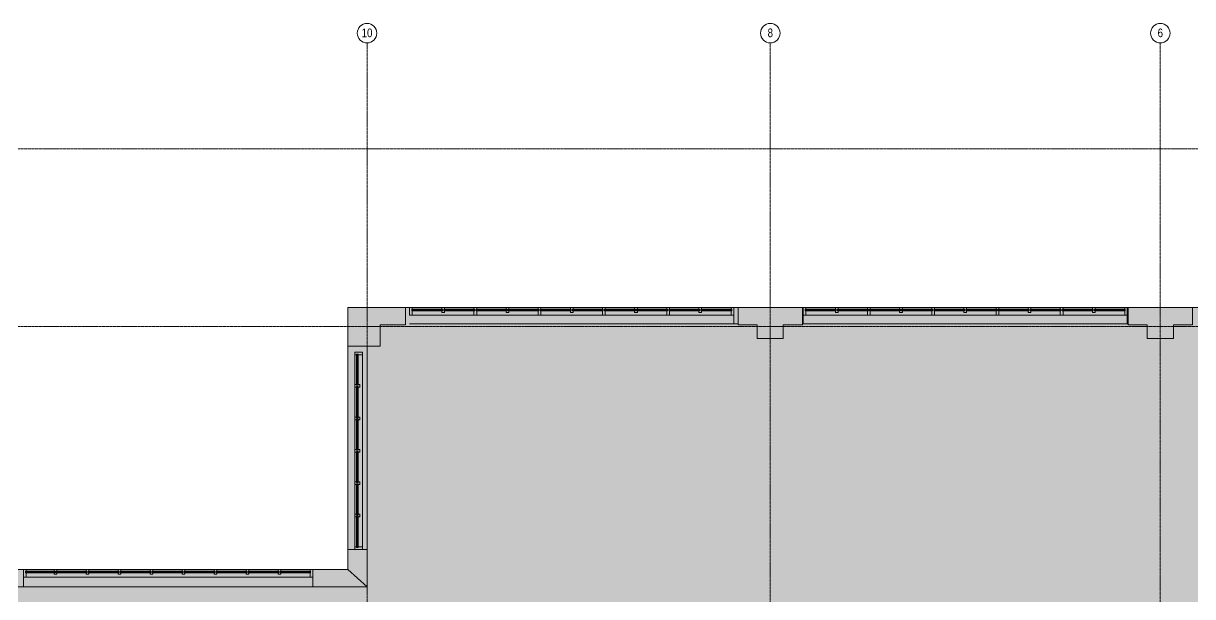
# Model space of a CAD drawing. Header units: inches. Extents: x -3744 to 107, y 238 to 2359.
# Drawn here: x -1767 to -688, y 1830 to 2359 of the extents above; entities that cross this region are included whole.
import ezdxf

# ---------------------------------------------------------------- set-up
doc = ezdxf.new("R2010")
doc.units = ezdxf.units.IN
doc.header["$MEASUREMENT"] = 0
doc.linetypes.add('IMPORT-CENTER2 _2_', pattern=[1.125, 0.75, -0.125, 0.125, -0.125])
for name, color, linetype, lineweight in [('A-Bldg-Patt', 7, 'Continuous', 9), ('A-DETL-GENF', 92, 'Continuous', 9), ('A-DETL-THIN', 151, 'Continuous', 9), ('A-Glaz-Bldg', 7, 'Continuous', 9), ('A-Grid', 7, 'IMPORT-CENTER2 _2_', 9), ('A-Grid-Iden', 7, 'Continuous', 9), ('A-Wall-Bldg', 7, 'Continuous', 9), ('A-WALL-PATT', 111, 'Continuous', 18), ('core model_dwg', 8, 'Continuous', 9)]:
    doc.layers.add(name, color=color, linetype=linetype, lineweight=lineweight)
doc.styles.add('Arial', font='arial.ttf', dxfattribs={"width": 0.8, "height": 8})

# ---------------------------------------------------------------- blocks, each defined once
blk = doc.blocks.new('core model_dwg_1300 Eye - 5th Floor-6996771-Level 07 CONSTRUCTION')
at = {"layer": 'A-Bldg-Patt'}
for points in [[(-1449.7, 2061.1), (-1437.9, 2061.1), (-1437.9, 2080.7), (-1414.5, 2080.7), (-1414.5, 2096.7), (-1467.5, 2096.7), (-1467.5, 2061.1)], [(-1065.7, 2068.1), (-1065.7, 2080.7), (-1047.9, 2080.7), (-1047.9, 2096.7), (-1107.5, 2096.7), (-1107.5, 2080.7), (-1089.7, 2080.7), (-1089.7, 2068.1), (-1078.1, 2068.1)], [(-705.7, 2068.1), (-705.7, 2080.7), (-687.9, 2080.7), (-687.9, 2096.7), (-747.5, 2096.7), (-747.5, 2080.7), (-729.7, 2080.7), (-729.7, 2068.1), (-717.7, 2068.1)]]:
    blk.add_hatch(color=256, dxfattribs=at).paths.add_polyline_path(points, flags=0)
at = {"layer": 'A-Glaz-Bldg'}
for p, q in [((-1410.6, 2096.7), (-1111.4, 2096.7)), ((-1408.6, 2094.8), (-1380.2, 2094.8)), ((-1408.6, 2094.1), (-1380.2, 2094.1)), ((-1379.1, 2094.8), (-1350.5, 2094.8)), ((-1379.1, 2094.1), (-1350.5, 2094.1)), ((-1349.2, 2094.8), (-1320.9, 2094.8)), ((-1349.2, 2094.1), (-1320.9, 2094.1)), ((-1319.8, 2094.8), (-1291.2, 2094.8)), ((-1319.8, 2094.1), (-1291.2, 2094.1)), ((-1290.2, 2094.8), (-1261.6, 2094.8)), ((-1290.2, 2094.1), (-1261.6, 2094.1)), ((-1260.4, 2094.8), (-1231.9, 2094.8)), ((-1260.4, 2094.1), (-1231.9, 2094.1)), ((-1230.8, 2094.8), (-1202.2, 2094.8)), ((-1230.8, 2094.1), (-1202.2, 2094.1)), ((-1172.5, 2094.8), (-1201.1, 2094.8)), ((-1172.5, 2094.1), (-1201.1, 2094.1)), ((-1171.5, 2094.8), (-1142.9, 2094.8)), ((-1171.5, 2094.1), (-1142.9, 2094.1)), ((-1113.2, 2094.8), (-1141.8, 2094.8)), ((-1113.2, 2094.1), (-1141.8, 2094.1)), ((-748.2, 2096.7), (-1047.3, 2096.7)), ((-1045.5, 2094.8), (-1016.9, 2094.8)), ((-1045.5, 2094.1), (-1016.9, 2094.1)), ((-987.2, 2094.8), (-1015.8, 2094.8)), ((-987.2, 2094.1), (-1015.8, 2094.1)), ((-986.2, 2094.8), (-957.6, 2094.8)), ((-986.2, 2094.1), (-957.6, 2094.1)), ((-927.9, 2094.8), (-956.5, 2094.8)), ((-927.9, 2094.1), (-956.5, 2094.1)), ((-898.3, 2094.8), (-926.8, 2094.8)), ((-898.3, 2094.1), (-926.8, 2094.1)), ((-868.6, 2094.8), (-897.2, 2094.8)), ((-868.6, 2094.1), (-897.2, 2094.1)), ((-839, 2094.8), (-867.6, 2094.8)), ((-839, 2094.1), (-867.6, 2094.1)), ((-809.5, 2094.8), (-837.8, 2094.8)), ((-809.5, 2094.1), (-837.8, 2094.1)), ((-779.6, 2094.8), (-808.2, 2094.8)), ((-779.6, 2094.1), (-808.2, 2094.1)), ((-750.1, 2094.8), (-778.5, 2094.8)), ((-750.1, 2094.1), (-778.5, 2094.1)), ((-1408.1, 2089.7), (-1113.9, 2089.7)), ((-750.6, 2089.7), (-1044.8, 2089.7)), ((-1410.6, 2081.7), (-1111.4, 2081.7)), ((-748.2, 2081.7), (-1047.3, 2081.7)), ((-1467.5, 2055.6), (-1467.5, 1873.4)), ((-1459.2, 2053.6), (-1459.2, 2025)), ((-1458.5, 2053.6), (-1458.5, 2025)), ((-1454.1, 2053.1), (-1454.1, 1875.9)), ((-1449.7, 2055.6), (-1449.7, 1873.4)), ((-1459.2, 2023.9), (-1459.2, 1995)), ((-1458.5, 2023.9), (-1458.5, 1995)), ((-1459.2, 1993.9), (-1459.2, 1965.1)), ((-1458.5, 1993.9), (-1458.5, 1965.1)), ((-1459.2, 1964), (-1459.2, 1935.2)), ((-1458.5, 1964), (-1458.5, 1935.2)), ((-1459.2, 1934), (-1459.2, 1905.2)), ((-1458.5, 1934), (-1458.5, 1905.2)), ((-1459.2, 1904.1), (-1459.2, 1875.3)), ((-1458.5, 1904.1), (-1458.5, 1875.3)), ((-1500, 1854.9), (-1766.9, 1854.9)), ((-1765.1, 1853), (-1737.9, 1853)), ((-1765.1, 1852.3), (-1737.9, 1852.3)), ((-1502.5, 1847.9), (-1764.4, 1847.9)), ((-1708.4, 1853), (-1736.8, 1853)), ((-1708.4, 1852.3), (-1736.8, 1852.3)), ((-1678.9, 1853), (-1707.3, 1853)), ((-1678.9, 1852.3), (-1707.3, 1852.3)), ((-1649.4, 1853), (-1677.8, 1853)), ((-1649.4, 1852.3), (-1677.8, 1852.3)), ((-1619.9, 1853), (-1648.2, 1853)), ((-1619.9, 1852.3), (-1648.2, 1852.3)), ((-1590.3, 1853), (-1618.7, 1853)), ((-1590.3, 1852.3), (-1618.7, 1852.3)), ((-1560.8, 1853), (-1589.2, 1853)), ((-1560.8, 1852.3), (-1589.2, 1852.3)), ((-1531.3, 1853), (-1559.7, 1853)), ((-1531.3, 1852.3), (-1559.7, 1852.3)), ((-1502, 1853), (-1530.2, 1853)), ((-1502, 1852.3), (-1530.2, 1852.3)), ((-1500, 1838.9), (-1766.9, 1838.9))]:
    blk.add_line(p, q, dxfattribs=at)
at = {"layer": 'A-Glaz-Bldg', "flags": 128}
for points in [[(-1408.1, 2095.2), (-1408.1, 2096.7), (-1410.6, 2096.7), (-1410.6, 2089.7), (-1408.1, 2089.7), (-1408.1, 2093.7)], [(-1380.2, 2095.2), (-1408.6, 2095.2), (-1408.6, 2093.7), (-1380.2, 2093.7)], [(-1408.1, 2096.7), (-1113.9, 2096.7), (-1113.9, 2095.2)], [(-1380.9, 2093.7), (-1380.2, 2093.7), (-1380.2, 2095.2), (-1380.9, 2095.2), (-1380.9, 2096.7), (-1378.4, 2096.7), (-1378.4, 2095.2), (-1379.1, 2095.2)], [(-1380.9, 2093.7), (-1380.9, 2092.3), (-1378.4, 2092.3), (-1378.4, 2093.7)], [(-1378.4, 2093.7), (-1379.1, 2093.7), (-1350.5, 2093.7), (-1350.5, 2095.2), (-1379.1, 2095.2), (-1379.1, 2093.7)], [(-1351.2, 2095.2), (-1351.2, 2096.7), (-1348.7, 2096.7), (-1348.7, 2095.2)], [(-1348.7, 2093.7), (-1348.7, 2089.7), (-1351.2, 2089.7), (-1351.2, 2093.7)], [(-1320.9, 2095.2), (-1349.2, 2095.2), (-1349.2, 2093.7), (-1320.9, 2093.7)], [(-1321.6, 2093.7), (-1320.9, 2093.7), (-1320.9, 2095.2), (-1321.6, 2095.2), (-1321.6, 2096.7), (-1319.1, 2096.7), (-1319.1, 2095.2), (-1319.8, 2095.2)], [(-1321.6, 2093.7), (-1321.6, 2092.3), (-1319.1, 2092.3), (-1319.1, 2093.7)], [(-1319, 2093.7), (-1319.8, 2093.7), (-1291.2, 2093.7), (-1291.2, 2095.2), (-1319.8, 2095.2), (-1319.8, 2093.7)], [(-1291.9, 2095.2), (-1291.9, 2096.7), (-1289.4, 2096.7), (-1289.4, 2095.2)], [(-1289.4, 2093.7), (-1289.4, 2089.7), (-1291.9, 2089.7), (-1291.9, 2093.7)], [(-1261.6, 2095.2), (-1290.2, 2095.2), (-1290.2, 2093.7), (-1261.6, 2093.7)], [(-1259.7, 2093.7), (-1260.4, 2093.7), (-1260.4, 2095.2), (-1259.7, 2095.2), (-1259.7, 2096.7), (-1262.2, 2096.7), (-1262.2, 2095.2), (-1261.6, 2095.2), (-1261.6, 2093.7), (-1262.3, 2093.7)], [(-1262.2, 2093.7), (-1262.2, 2092.3), (-1259.7, 2092.3), (-1259.7, 2093.7)], [(-1231.9, 2095.2), (-1260.4, 2095.2), (-1260.4, 2093.7), (-1231.9, 2093.7)], [(-1230.1, 2093.7), (-1230.1, 2089.7), (-1232.6, 2089.7), (-1232.6, 2093.7), (-1231.9, 2093.7), (-1231.9, 2095.2), (-1232.6, 2095.2), (-1232.6, 2096.7), (-1230.1, 2096.7), (-1230.1, 2095.2)], [(-1202.2, 2095.2), (-1230.8, 2095.2), (-1230.8, 2093.7), (-1202.2, 2093.7)], [(-1202.9, 2093.7), (-1202.9, 2092.3), (-1200.4, 2092.3), (-1200.4, 2093.7), (-1201.1, 2093.7), (-1201.1, 2095.2), (-1200.4, 2095.2), (-1200.4, 2096.7), (-1202.9, 2096.7), (-1202.9, 2095.2), (-1202.2, 2095.2), (-1202.2, 2093.7), (-1203, 2093.7)], [(-1201.1, 2095.2), (-1172.5, 2095.2), (-1172.5, 2093.7), (-1201.1, 2093.7)], [(-1170.8, 2093.7), (-1170.8, 2089.7), (-1173.3, 2089.7), (-1173.3, 2093.7), (-1172.6, 2093.7), (-1172.6, 2095.2), (-1173.3, 2095.2), (-1173.3, 2096.7), (-1170.8, 2096.7), (-1170.8, 2095.2)], [(-1142.9, 2095.2), (-1171.5, 2095.2), (-1171.5, 2093.7), (-1142.9, 2093.7)], [(-1143.6, 2093.7), (-1142.9, 2093.7), (-1142.9, 2095.2), (-1143.6, 2095.2), (-1143.6, 2096.7), (-1141.1, 2096.7), (-1141.1, 2095.2), (-1141.8, 2095.2), (-1141.8, 2093.7), (-1141.1, 2093.7), (-1141.1, 2092.3), (-1143.6, 2092.3), (-1143.6, 2093.7)], [(-1141.8, 2095.2), (-1113.2, 2095.2), (-1113.2, 2093.7), (-1141.8, 2093.7)], [(-1113.9, 2096.7), (-1111.4, 2096.7), (-1111.4, 2089.7), (-1113.9, 2089.7), (-1113.9, 2093.7)], [(-1044.8, 2096.7), (-1047.3, 2096.7), (-1047.3, 2089.7), (-1044.8, 2089.7), (-1044.8, 2093.7)], [(-1016.9, 2095.2), (-1045.5, 2095.2), (-1045.5, 2093.7), (-1016.9, 2093.7)], [(-750.6, 2096.7), (-1044.8, 2096.7), (-1044.8, 2095.2)], [(-1015.1, 2093.7), (-1015.1, 2092.3), (-1017.6, 2092.3), (-1017.6, 2093.7), (-1016.9, 2093.7), (-1016.9, 2095.2), (-1017.6, 2095.2), (-1017.6, 2096.7), (-1015.1, 2096.7), (-1015.1, 2095.2), (-1015.8, 2095.2), (-1015.8, 2093.7), (-1015.1, 2093.7)], [(-1015.8, 2095.2), (-987.2, 2095.2), (-987.2, 2093.7), (-1015.8, 2093.7)], [(-988, 2093.7), (-988, 2089.7), (-985.5, 2089.7), (-985.5, 2093.7), (-986.1, 2093.7), (-986.1, 2095.2), (-985.5, 2095.2), (-985.5, 2096.7), (-988, 2096.7), (-988, 2095.2)], [(-957.6, 2095.2), (-986.2, 2095.2), (-986.2, 2093.7), (-957.6, 2093.7)], [(-955.8, 2093.7), (-955.8, 2092.3), (-958.3, 2092.3), (-958.3, 2093.7), (-957.6, 2093.7), (-957.6, 2095.2), (-958.3, 2095.2), (-958.3, 2096.7), (-955.8, 2096.7), (-955.8, 2095.2), (-956.5, 2095.2), (-956.5, 2093.7), (-955.7, 2093.7)], [(-956.5, 2095.2), (-927.9, 2095.2), (-927.9, 2093.7), (-956.5, 2093.7)], [(-928.6, 2093.7), (-928.6, 2089.7), (-926.1, 2089.7), (-926.1, 2093.7), (-926.8, 2093.7), (-926.8, 2095.2), (-926.1, 2095.2), (-926.1, 2096.7), (-928.6, 2096.7), (-928.6, 2095.2)], [(-926.8, 2095.2), (-898.3, 2095.2), (-898.3, 2093.7), (-926.8, 2093.7)], [(-899, 2093.7), (-898.3, 2093.7), (-898.3, 2095.2), (-899, 2095.2), (-899, 2096.7), (-896.5, 2096.7), (-896.5, 2095.2), (-897.2, 2095.2), (-897.2, 2093.7), (-896.4, 2093.7)], [(-896.5, 2093.7), (-896.5, 2092.3), (-899, 2092.3), (-899, 2093.7)], [(-897.2, 2095.2), (-868.6, 2095.2), (-868.6, 2093.7), (-897.2, 2093.7)], [(-866.8, 2095.2), (-866.8, 2096.7), (-869.3, 2096.7), (-869.3, 2095.2)], [(-869.3, 2093.7), (-869.3, 2089.7), (-866.8, 2089.7), (-866.8, 2093.7)], [(-839.7, 2093.7), (-839, 2093.7), (-867.6, 2093.7), (-867.6, 2095.2), (-839, 2095.2), (-839, 2093.7)], [(-837.1, 2093.7), (-837.8, 2093.7), (-837.8, 2095.2), (-837.1, 2095.2), (-837.1, 2096.7), (-839.6, 2096.7), (-839.6, 2095.2), (-839, 2095.2)], [(-837.1, 2093.7), (-837.1, 2092.3), (-839.6, 2092.3), (-839.6, 2093.7)], [(-837.8, 2095.2), (-809.5, 2095.2), (-809.5, 2093.7), (-837.8, 2093.7)], [(-807.5, 2095.2), (-807.5, 2096.7), (-810, 2096.7), (-810, 2095.2)], [(-810, 2093.7), (-810, 2089.7), (-807.5, 2089.7), (-807.5, 2093.7)], [(-780.4, 2093.7), (-779.6, 2093.7), (-808.2, 2093.7), (-808.2, 2095.2), (-779.6, 2095.2), (-779.6, 2093.7)], [(-777.8, 2093.7), (-778.5, 2093.7), (-778.5, 2095.2), (-777.8, 2095.2), (-777.8, 2096.7), (-780.3, 2096.7), (-780.3, 2095.2), (-779.6, 2095.2)], [(-777.8, 2093.7), (-777.8, 2092.3), (-780.3, 2092.3), (-780.3, 2093.7)], [(-778.5, 2095.2), (-750.1, 2095.2), (-750.1, 2093.7), (-778.5, 2093.7)], [(-750.6, 2095.2), (-750.6, 2096.7), (-748.1, 2096.7), (-748.1, 2089.7), (-750.6, 2089.7), (-750.6, 2093.7)], [(-1459.6, 2053.1), (-1461.1, 2053.1), (-1461.1, 2055.6), (-1454.1, 2055.6), (-1454.1, 2053.1), (-1458.1, 2053.1)], [(-1461.1, 1875.9), (-1461.1, 1873.4), (-1454.1, 1873.4), (-1454.1, 1875.9), (-1458.1, 1875.9), (-1458.1, 1875.2), (-1459.6, 1875.2), (-1459.6, 1875.9), (-1461.1, 1875.9), (-1461.1, 2053.1)], [(-1459.6, 2025), (-1459.6, 2053.6), (-1458.1, 2053.6), (-1458.1, 2025)], [(-1458.1, 2023.1), (-1458.1, 2023.9), (-1459.6, 2023.9), (-1459.6, 2023.2), (-1461.1, 2023.2), (-1461.1, 2025.7), (-1459.6, 2025.7), (-1459.6, 2025), (-1458.1, 2025), (-1458.1, 2025.7)], [(-1459.6, 1995.2), (-1459.6, 2023.9), (-1458.1, 2023.9), (-1458.1, 1995.2)], [(-1458.1, 2025.7), (-1456.7, 2025.7), (-1456.7, 2023.2), (-1458.1, 2023.2)], [(-1458.1, 1993.2), (-1458.1, 1993.9), (-1459.6, 1993.9), (-1459.6, 1993.2), (-1461.1, 1993.2), (-1461.1, 1995.7), (-1459.6, 1995.7), (-1459.6, 1995), (-1458.1, 1995), (-1458.1, 1995.8)], [(-1459.6, 1965.3), (-1459.6, 1993.9), (-1458.1, 1993.9), (-1458.1, 1965.3)], [(-1458.1, 1995.7), (-1456.7, 1995.7), (-1456.7, 1993.2), (-1458.1, 1993.2)], [(-1458.1, 1963.2), (-1458.1, 1964), (-1459.6, 1964), (-1459.6, 1963.3), (-1461.1, 1963.3), (-1461.1, 1965.8), (-1459.6, 1965.8), (-1459.6, 1965.1), (-1458.1, 1965.1), (-1458.1, 1965.8)], [(-1458.1, 1965.8), (-1456.7, 1965.8), (-1456.7, 1963.3), (-1458.1, 1963.3)], [(-1459.6, 1935.3), (-1459.6, 1964), (-1458.1, 1964), (-1458.1, 1935.3)], [(-1458.1, 1935.9), (-1458.1, 1935.2), (-1459.6, 1935.2), (-1459.6, 1935.8), (-1461.1, 1935.8), (-1461.1, 1933.3), (-1459.6, 1933.3), (-1459.6, 1934), (-1458.1, 1934), (-1458.1, 1933.3), (-1458.1, 1934), (-1459.6, 1934), (-1459.6, 1933.3)], [(-1459.6, 1905.4), (-1459.6, 1934), (-1458.1, 1934), (-1458.1, 1905.4)], [(-1458.1, 1935.8), (-1456.7, 1935.8), (-1456.7, 1933.3), (-1458.1, 1933.3)], [(-1458.1, 1903.3), (-1458.1, 1904.1), (-1459.6, 1904.1), (-1459.6, 1903.4), (-1461.1, 1903.4), (-1461.1, 1905.9), (-1459.6, 1905.9), (-1459.6, 1905.2), (-1458.1, 1905.2), (-1458.1, 1905.9)], [(-1459.6, 1875.4), (-1459.6, 1904.1), (-1458.1, 1904.1), (-1458.1, 1875.4)], [(-1458.1, 1905.9), (-1456.7, 1905.9), (-1456.7, 1903.4), (-1458.1, 1903.4)], [(-1764.4, 1854.9), (-1766.9, 1854.9), (-1766.9, 1847.9), (-1764.4, 1847.9), (-1764.4, 1851.9)], [(-1737.9, 1851.9), (-1737.9, 1853.4), (-1765.1, 1853.4), (-1765.1, 1851.9), (-1737.9, 1851.9), (-1738.7, 1851.9)], [(-1502.5, 1854.9), (-1764.4, 1854.9), (-1764.4, 1853.4)], [(-1737.9, 1853.4), (-1738.6, 1853.4), (-1738.6, 1854.9), (-1736.1, 1854.9), (-1736.1, 1853.4), (-1736.8, 1853.4)], [(-1736.1, 1851.9), (-1736.1, 1850.5), (-1738.6, 1850.5), (-1738.6, 1851.9)], [(-1736.8, 1851.9), (-1736.8, 1853.4), (-1708.4, 1853.4), (-1708.4, 1851.9), (-1736.8, 1851.9), (-1736.1, 1851.9)], [(-1709.1, 1851.9), (-1708.4, 1851.9), (-1708.4, 1853.4), (-1709.1, 1853.4), (-1709.1, 1854.9), (-1706.6, 1854.9), (-1706.6, 1853.4), (-1707.3, 1853.4), (-1707.3, 1851.9), (-1706.6, 1851.9)], [(-1706.6, 1851.9), (-1706.6, 1850.5), (-1709.1, 1850.5), (-1709.1, 1851.9)], [(-1707.1, 1853.4), (-1678.9, 1853.4), (-1678.9, 1851.9), (-1707.1, 1851.9)], [(-1679.6, 1851.9), (-1678.9, 1851.9), (-1678.9, 1853.4), (-1679.6, 1853.4), (-1679.6, 1854.9), (-1677.1, 1854.9), (-1677.1, 1853.4), (-1677.8, 1853.4), (-1677.8, 1851.9), (-1677, 1851.9)], [(-1677.1, 1851.9), (-1677.1, 1850.5), (-1679.6, 1850.5), (-1679.6, 1851.9)], [(-1677.6, 1853.4), (-1649.4, 1853.4), (-1649.4, 1851.9), (-1677.6, 1851.9)], [(-1650.1, 1851.9), (-1649.4, 1851.9), (-1649.4, 1853.4), (-1650.1, 1853.4), (-1650.1, 1854.9), (-1647.6, 1854.9), (-1647.6, 1853.4), (-1648.2, 1853.4), (-1648.2, 1851.9), (-1647.5, 1851.9)], [(-1647.6, 1851.9), (-1647.6, 1850.5), (-1650.1, 1850.5), (-1650.1, 1851.9)], [(-1648.1, 1853.4), (-1619.9, 1853.4), (-1619.9, 1851.9), (-1648.1, 1851.9)], [(-1620.6, 1851.9), (-1619.9, 1851.9), (-1619.9, 1853.4), (-1620.5, 1853.4), (-1620.5, 1854.9), (-1618, 1854.9), (-1618, 1853.4), (-1618.7, 1853.4), (-1618.7, 1851.9), (-1618, 1851.9)], [(-1618, 1851.9), (-1618, 1850.5), (-1620.5, 1850.5), (-1620.5, 1851.9)], [(-1618.5, 1853.4), (-1590.3, 1853.4), (-1590.3, 1851.9), (-1618.5, 1851.9)], [(-1591.1, 1851.9), (-1590.3, 1851.9), (-1590.3, 1853.4), (-1591, 1853.4), (-1591, 1854.9), (-1588.5, 1854.9), (-1588.5, 1853.4), (-1589.2, 1853.4), (-1589.2, 1851.9), (-1588.5, 1851.9)], [(-1588.5, 1851.9), (-1588.5, 1850.5), (-1591, 1850.5), (-1591, 1851.9)], [(-1589, 1853.4), (-1560.8, 1853.4), (-1560.8, 1851.9), (-1589, 1851.9)], [(-1561.5, 1851.9), (-1560.8, 1851.9), (-1560.8, 1853.4), (-1561.5, 1853.4), (-1561.5, 1854.9), (-1559, 1854.9), (-1559, 1853.4), (-1559.7, 1853.4), (-1559.7, 1851.9), (-1559, 1851.9)], [(-1559, 1851.9), (-1559, 1850.5), (-1561.5, 1850.5), (-1561.5, 1851.9)], [(-1559.5, 1853.4), (-1531.3, 1853.4), (-1531.3, 1851.9), (-1559.5, 1851.9)], [(-1532, 1851.9), (-1531.3, 1851.9), (-1531.3, 1853.4), (-1532, 1853.4), (-1532, 1854.9), (-1529.5, 1854.9), (-1529.5, 1853.4), (-1530.2, 1853.4), (-1530.2, 1851.9), (-1529.4, 1851.9)], [(-1529.5, 1851.9), (-1529.5, 1850.5), (-1532, 1850.5), (-1532, 1851.9)], [(-1530.2, 1853.4), (-1502, 1853.4), (-1502, 1851.9), (-1530.2, 1851.9)], [(-1502.5, 1853.4), (-1502.5, 1854.9), (-1500, 1854.9), (-1500, 1847.9), (-1502.5, 1847.9), (-1502.5, 1851.9)]]:
    blk.add_lwpolyline(points, dxfattribs=at)
at = {"layer": 'A-Grid'}
for p, q in [((-1449.7, 1817.9), (-1449.7, 2341)), ((-1077.7, 1762.1), (-1077.7, 2341)), ((-717.7, 1696.1), (-717.7, 2341)), ((89.4, 2243.1), (-3725.6, 2243.1)), ((89.4, 2079.1), (-2865.7, 2079.1))]:
    blk.add_line(p, q, dxfattribs=at)
at = {"layer": 'A-Grid-Iden'}
for centre in [(-1449.9, 2350), (-1077.7, 2350), (-717.7, 2350)]:
    blk.add_circle(centre, 9, dxfattribs=at)
at = {"layer": 'A-Wall-Bldg'}
for p, q in [((-1047.9, 2096.7), (-1107.5, 2096.7)), ((-687.9, 2096.7), (-747.5, 2096.7)), ((-747.5, 2080.7), (-747.5, 2096.7)), ((-1089.7, 2080.7), (-1089.7, 2068.1)), ((-1065.7, 2068.1), (-1065.7, 2080.7)), ((-747.5, 2080.7), (-729.7, 2080.7)), ((-705.7, 2080.7), (-687.9, 2080.7)), ((-729.7, 2068.1), (-705.7, 2068.1))]:
    blk.add_line(p, q, dxfattribs=at)
at = {"layer": 'A-Wall-Bldg', "flags": 128}
for points in [[(-1467.5, 2061.1), (-1467.5, 2096.7), (-1414.5, 2096.7)], [(-1414.5, 2096.7), (-1414.5, 2080.7), (-1437.9, 2080.7)], [(-1107.5, 2096.7), (-1047.9, 2096.7), (-1047.9, 2080.7), (-1065.7, 2080.7)], [(-1107.5, 2096.7), (-1107.5, 2080.7), (-1089.7, 2080.7)], [(-1107.5, 2096.7), (-1107.5, 2080.7), (-1089.7, 2080.7)], [(-1065.7, 2080.7), (-1047.9, 2080.7), (-1047.9, 2096.7)], [(-729.7, 2068.1), (-729.7, 2080.7), (-747.5, 2080.7), (-747.5, 2096.7)], [(-747.5, 2096.7), (-687.9, 2096.7), (-687.9, 2080.7), (-705.7, 2080.7), (-705.7, 2068.1)], [(-1437.9, 2080.7), (-1437.9, 2061.1), (-1467.5, 2061.1)], [(-1065.7, 2080.7), (-1065.7, 2068.1), (-1089.7, 2068.1)], [(-1089.7, 2080.7), (-1089.7, 2068.1), (-1065.7, 2068.1)], [(-729.7, 2080.7), (-729.7, 2068.1), (-705.7, 2068.1), (-705.7, 2080.7)], [(-1809.7, 1793.9), (-1824.9, 1793.9), (-1824.9, 1838.9), (-1785.7, 1838.9), (-1766.9, 1838.9), (-1766.9, 1854.9), (-1785.7, 1854.9), (-1824.9, 1854.9), (-1828.5, 1854.9), (-1828.5, 1838.9), (-1827.9, 1838.9), (-1827.9, 1790.9), (-1782.7, 1790.9), (-1782.7, 1838.9)]]:
    blk.add_lwpolyline(points, dxfattribs=at)
for points in [[(-1414.5, 2080.7), (-1414.5, 2096.7), (-1467.5, 2096.7), (-1467.5, 2061.1), (-1437.9, 2061.1), (-1437.9, 2080.7)], [(-1111.4, 2096.7), (-1111.4, 2081.7), (-1107.5, 2081.7), (-1107.5, 2096.7)], [(-1047.3, 2081.7), (-1047.3, 2096.7), (-1047.9, 2096.7), (-1047.9, 2081.7)], [(-748.2, 2096.7), (-748.2, 2081.7), (-747.5, 2081.7), (-747.5, 2096.7)], [(-1449.7, 1838.9), (-1449.7, 1873.4), (-1467.5, 1873.4), (-1467.5, 1854.9), (-1500, 1854.9), (-1500, 1838.9)]]:
    blk.add_lwpolyline(points, close=True, dxfattribs=at)
at = {"layer": 'A-WALL-PATT', "color": 7, "lineweight": 9}
for p, q in [((-1111.4, 2081.7), (-1111.4, 2096.7)), ((-1107.5, 2096.7), (-1107.5, 2081.7)), ((-1047.9, 2081.7), (-1047.9, 2096.7)), ((-1047.3, 2096.7), (-1047.3, 2081.7)), ((-748.2, 2081.7), (-748.2, 2096.7)), ((-747.5, 2096.7), (-747.5, 2081.7)), ((-1467.5, 1873.4), (-1449.7, 1873.4)), ((-1766.9, 1854.9), (-1766.9, 1838.9)), ((-1500, 1838.9), (-1500, 1854.9))]:
    blk.add_line(p, q, dxfattribs=at)
at = {"layer": 'A-WALL-PATT', "color": 7, "lineweight": 9, "flags": 128}
blk.add_lwpolyline([(-1449.7, 1838.9), (-1467.5, 1854.9)], close=True, dxfattribs=at)
at = {"layer": 'A-Grid-Iden', "char_height": 8, "attachment_point": 2, "line_spacing_factor": 0.941778, "style": 'Arial'}
for s, insert, width in [('10', (-1449.9, 2354.3), 11.753), ('8', (-1077.7, 2354.3), 5.876), ('6', (-717.7, 2354.3), 5.876)]:
    blk.add_mtext(s, dxfattribs=dict(at, insert=insert, width=width))
blk = doc.blocks.new('core model_dwg-6996768-Level 07 CONSTRUCTION')
blk.add_blockref('core model_dwg_1300 Eye - 5th Floor-6996771-Level 07 CONSTRUCTION', (0, 0))

msp = doc.modelspace()

# ---------------------------------------------------------------- hatches: boundary and pattern name
at = {"layer": 'A-DETL-GENF'}
h = msp.add_hatch(color=9, dxfattribs=at)
h.paths.add_polyline_path([(17.53, 364.9), (17.53, 682.08), (1.53, 682.08), (1.53, 699.9), (-11.09, 699.9), (-11.09, 723.9), (1.53, 723.9), (1.53, 741.71), (17.53, 741.71), (17.53, 1043.71), (-295.09, 1043.71), (-295.09, 1026.58), (-295.24, 1026.23), (-295.59, 1026.08), (-336.59, 1026.08), (-336.59, 1010.58), (-367.41, 1010.58), (-367.41, 1041.58), (-352.09, 1041.58), (-352.09, 1083.08), (-334.47, 1083.08), (-334.47, 1325.08), (-350.47, 1325.08), (-350.47, 1342.9), (-363.09, 1342.9), (-363.09, 1366.9), (-350.47, 1366.9), (-350.47, 1384.71), (-334.47, 1384.71), (-334.47, 1685.08), (-350.47, 1685.08), (-350.47, 1702.9), (-363.09, 1702.9), (-363.09, 1726.9), (-350.47, 1726.9), (-350.47, 1744.71), (-334.47, 1744.71), (-334.47, 2045.08), (-350.47, 2045.08), (-350.47, 2067.08), (-364.09, 2067.08), (-364.09, 2080.71), (-387.53, 2080.71), (-387.53, 2096.71), (-687.9, 2096.71), (-687.9, 2080.71), (-705.72, 2080.71), (-705.72, 2068.08), (-729.72, 2068.08), (-729.72, 2080.71), (-747.53, 2080.71), (-747.53, 2096.71), (-1047.9, 2096.71), (-1047.9, 2080.71), (-1065.72, 2080.71), (-1065.72, 2068.08), (-1089.72, 2068.08), (-1089.72, 2080.71), (-1107.53, 2080.71), (-1107.53, 2096.71), (-1414.47, 2096.71), (-1414.47, 2080.71), (-1437.9, 2080.71), (-1437.9, 2061.08), (-1467.53, 2061.08), (-1467.53, 1854.9), (-2127.9, 1854.9), (-2127.9, 2061.08), (-2157.53, 2061.08), (-2157.53, 2080.71), (-2180.97, 2080.71), (-2180.97, 2096.71), (-2487.9, 2096.71), (-2487.9, 2080.71), (-2505.72, 2080.71), (-2505.72, 2068.08), (-2529.72, 2068.08), (-2529.72, 2080.71), (-2547.53, 2080.71), (-2547.53, 2096.71), (-2860.09, 2096.71), (-2860.09, 2260.21), (-3613.29, 2260.21), (-3613.29, 1886.27), (-3565.29, 1886.27), (-3565.29, 1702.15), (-3538.29, 1702.15), (-3538.29, 1641.65), (-3565.29, 1641.65), (-3565.29, 1462.15), (-3538.29, 1462.15), (-3538.29, 1401.65), (-3565.29, 1401.65), (-3565.29, 1222.15), (-3538.29, 1222.15), (-3538.29, 1161.65), (-3565.29, 1161.65), (-3565.29, 982.15), (-3538.29, 982.15), (-3538.29, 921.65), (-3565.29, 921.65), (-3565.29, 737.52), (-3613.29, 737.52), (-3613.29, 364.9), (-3212.09, 364.9), (-3212.09, 412.9), (-3027.97, 412.9), (-3027.97, 439.9), (-2967.47, 439.9), (-2967.47, 412.9), (-2787.97, 412.9), (-2787.97, 439.9), (-2727.47, 439.9), (-2727.47, 412.9), (-2547.97, 412.9), (-2547.97, 439.9), (-2487.47, 439.9), (-2487.47, 412.9), (-2307.97, 412.9), (-2307.97, 439.9), (-2247.47, 439.9), (-2247.47, 412.9), (-2067.97, 412.9), (-2067.97, 439.9), (-2007.47, 439.9), (-2007.47, 412.9), (-1827.97, 412.9), (-1827.97, 439.9), (-1767.47, 439.9), (-1767.47, 412.9), (-1587.97, 412.9), (-1587.97, 439.9), (-1527.47, 439.9), (-1527.47, 412.9), (-1347.97, 412.9), (-1347.97, 439.9), (-1287.47, 439.9), (-1287.47, 412.9), (-1107.97, 412.9), (-1107.97, 439.9), (-1047.47, 439.9), (-1047.47, 412.9), (-867.97, 412.9), (-867.97, 439.9), (-807.47, 439.9), (-807.47, 412.9), (-627.97, 412.9), (-627.97, 439.9), (-567.47, 439.9), (-567.47, 412.9), (-383.34, 412.9), (-383.34, 364.9), (13.03, 364.9)], flags=0)
h.paths.add_polyline_path([(-3608.77, 369.4), (-3608.77, 393.4), (-3584.77, 393.4), (-3584.77, 369.4)], flags=0)
h.paths.add_polyline_path([(-10.97, 376.27), (-10.97, 400.27), (13.03, 400.27), (13.03, 376.27)], flags=0)
h.paths.add_polyline_path([(-345.72, 378.52), (-369.72, 378.52), (-369.72, 429.9), (-345.72, 429.9), (-345.72, 400.27)], flags=0)
h.paths.add_polyline_path([(-3249.72, 378.52), (-3249.72, 429.9), (-3225.72, 429.9), (-3225.72, 378.52)], flags=0)
h.paths.add_polyline_path([(-3565.29, 699.9), (-3599.66, 699.9), (-3599.66, 723.9), (-3548.29, 723.9), (-3548.29, 699.9)], flags=0)
h.paths.add_polyline_path([(-369.72, 778.9), (-369.72, 802.9), (-345.72, 802.9), (-345.72, 778.9), (-354.98, 778.9)], flags=0)
h.paths.add_polyline_path([(-741.72, 778.9), (-741.72, 802.9), (-717.72, 802.9), (-717.72, 778.9)], flags=0)
h.paths.add_polyline_path([(-1069.72, 778.9), (-1077.72, 778.9), (-1077.72, 802.9), (-1053.72, 802.9), (-1053.72, 778.9)], flags=0)
h.paths.add_polyline_path([(-1297.72, 778.9), (-1321.72, 778.9), (-1321.72, 802.9), (-1297.72, 802.9)], flags=0)
h.paths.add_polyline_path([(-1569.72, 778.9), (-1569.72, 802.9), (-1545.72, 802.9), (-1545.72, 778.9)], flags=0)
h.paths.add_polyline_path([(-1785.72, 778.9), (-1809.72, 778.9), (-1809.72, 802.9), (-1785.72, 802.9)], flags=0)
h.paths.add_polyline_path([(-2025.72, 778.9), (-2049.72, 778.9), (-2049.72, 802.9), (-2025.72, 802.9)], flags=0)
h.paths.add_polyline_path([(-2297.72, 778.9), (-2297.72, 802.9), (-2273.72, 802.9), (-2273.72, 778.9)], flags=0)
h.paths.add_polyline_path([(-2541.72, 778.9), (-2541.72, 802.9), (-2517.72, 802.9), (-2517.72, 778.9), (-2529.72, 778.9)], flags=0)
h.paths.add_polyline_path([(-2853.72, 778.9), (-2877.72, 778.9), (-2877.72, 802.9), (-2853.72, 802.9)], flags=0)
h.paths.add_polyline_path([(-3187.97, 778.9), (-3211.97, 778.9), (-3211.97, 802.9), (-3187.97, 802.9)], flags=0)
h.paths.add_polyline_path([(-2736.22, 941.4), (-2877.72, 941.4), (-2877.72, 1015.27), (-2878.47, 1015.27), (-2878.47, 1016.77), (-2876.97, 1016.77), (-2876.97, 1017.27), (-2875.47, 1017.27), (-2875.47, 1016.77), (-2873.47, 1016.77), (-2873.47, 1015.27), (-2874.22, 1015.27), (-2874.22, 1012.9), (-2850.22, 1012.9), (-2850.22, 988.9), (-2874.22, 988.9), (-2874.22, 944.9), (-2748.22, 944.9), (-2748.22, 1072.9), (-2874.22, 1072.9), (-2874.22, 1054.52), (-2873.47, 1054.52), (-2873.47, 1053.02), (-2875.47, 1053.02), (-2875.47, 1052.52), (-2876.97, 1052.52), (-2876.97, 1053.02), (-2878.47, 1053.02), (-2878.47, 1054.52), (-2877.72, 1054.52), (-2877.72, 1080.9), (-2517.72, 1080.9), (-2517.72, 941.4), (-2541.72, 941.4)], flags=0)
h.paths.add_polyline_path([(-2732.38, 944.9), (-2529.72, 944.9), (-2529.72, 967.9), (-2532.47, 967.9), (-2532.47, 972.4), (-2735.97, 972.4), (-2735.97, 945.15), (-2736.22, 945.15), (-2736.22, 944.9)], flags=0)
h.paths.add_polyline_path([(-859.47, 945.15), (-859.47, 981.15), (-847.22, 981.15), (-847.22, 945.15), (-850.72, 945.15)], flags=0)
h.paths.add_polyline_path([(-1062.97, 967.9), (-1075.22, 967.9), (-1075.22, 1003.9), (-1062.97, 1003.9)], flags=0)
h.paths.add_polyline_path([(-2735.97, 975.9), (-2532.47, 975.9), (-2532.47, 1003.9), (-2529.72, 1003.9), (-2529.72, 1042.4), (-2532.47, 1042.4), (-2532.47, 1072.9), (-2735.97, 1072.9), (-2735.97, 1036.9), (-2736.22, 1036.9), (-2736.22, 981.15), (-2735.97, 981.15), (-2735.97, 976.54)], flags=0)
h.paths.add_polyline_path([(-745.22, 988.9), (-745.22, 1012.9), (-721.22, 1012.9), (-721.22, 988.9), (-741.72, 988.9)], flags=0)
h.paths.add_polyline_path([(-1321.72, 1012.9), (-1321.72, 1036.9), (-1297.72, 1036.9), (-1297.72, 1012.9)], flags=0)
h.paths.add_polyline_path([(-10.97, 1013.9), (-10.97, 1037.9), (13.03, 1037.9), (13.03, 1013.9), (-1.41, 1013.9)], flags=0)
h.paths.add_polyline_path([(-1545.72, 1018.9), (-1569.72, 1018.9), (-1569.72, 1042.9), (-1545.72, 1042.9), (-1545.72, 1036.9)], flags=0)
h.paths.add_polyline_path([(-3187.97, 1018.9), (-3211.97, 1018.9), (-3211.97, 1042.9), (-3187.97, 1042.9)], flags=0)
h.paths.add_polyline_path([(-1809.72, 1018.9), (-1809.72, 1042.9), (-1785.72, 1042.9), (-1785.72, 1018.9)], flags=0)
h.paths.add_polyline_path([(-2025.72, 1018.9), (-2049.72, 1018.9), (-2049.72, 1042.9), (-2025.72, 1042.9)], flags=0)
h.paths.add_polyline_path([(-2265.72, 1018.9), (-2289.72, 1018.9), (-2289.72, 1042.9), (-2265.72, 1042.9)], flags=0)
h.paths.add_polyline_path([(-859.47, 1036.9), (-859.47, 1072.9), (-847.22, 1072.9), (-847.22, 1036.9), (-850.72, 1036.9)], flags=0)
h.paths.add_polyline_path([(-1075.22, 1042.4), (-1075.22, 1078.4), (-1062.97, 1078.4), (-1062.97, 1042.4), (-1069.72, 1042.4)], flags=0)
h.paths.add_polyline_path([(-847.22, 1220.9), (-1077.72, 1220.9), (-1077.72, 1353.94), (-1078.47, 1353.94), (-1078.47, 1355.44), (-1076.97, 1355.44), (-1076.97, 1355.94), (-1075.47, 1355.94), (-1075.47, 1355.44), (-1068.97, 1355.44), (-1068.97, 1353.94), (-1069.72, 1353.94), (-1069.72, 1325.9), (-987.72, 1325.9), (-987.72, 1403.82), (-994.28, 1403.82), (-994.28, 1403.07), (-995.78, 1403.07), (-995.78, 1404.57), (-996.28, 1404.57), (-996.28, 1406.57), (-995.78, 1406.57), (-995.78, 1408.07), (-994.28, 1408.07), (-994.28, 1407.32), (-987.72, 1407.32), (-987.72, 1429.9), (-1051.22, 1429.9), (-1051.22, 1407.32), (-1045.65, 1407.32), (-1045.65, 1408.07), (-1044.15, 1408.07), (-1044.15, 1406.57), (-1043.65, 1406.57), (-1043.65, 1404.57), (-1044.15, 1404.57), (-1044.15, 1403.07), (-1045.65, 1403.07), (-1045.65, 1403.82), (-1069.72, 1403.82), (-1069.72, 1393.19), (-1068.97, 1393.19), (-1068.97, 1391.69), (-1075.47, 1391.69), (-1075.47, 1391.19), (-1076.97, 1391.19), (-1076.97, 1391.69), (-1078.47, 1391.69), (-1078.47, 1393.19), (-1077.72, 1393.19), (-1077.72, 1478.27), (-1078.47, 1478.27), (-1078.47, 1479.77), (-1071.97, 1479.77), (-1071.97, 1480.27), (-1070.47, 1480.27), (-1070.47, 1479.77), (-1068.97, 1479.77), (-1068.97, 1478.27), (-1069.72, 1478.27), (-1069.72, 1433.4), (-901.83, 1433.4), (-901.83, 1525.4), (-905.97, 1525.4), (-905.97, 1560.13), (-901.83, 1560.13), (-901.83, 1561.47), (-955.2, 1561.47), (-955.2, 1525.4), (-958.7, 1525.4), (-958.7, 1561.47), (-989.8, 1561.47), (-989.8, 1525.4), (-993.3, 1525.4), (-993.3, 1561.47), (-1069.72, 1561.47), (-1069.72, 1560.13), (-1062.97, 1560.13), (-1062.97, 1525.4), (-1069.72, 1525.4), (-1069.72, 1517.52), (-1068.97, 1517.52), (-1068.97, 1516.02), (-1070.47, 1516.02), (-1070.47, 1515.52), (-1071.97, 1515.52), (-1071.97, 1516.02), (-1078.47, 1516.02), (-1078.47, 1517.52), (-1077.72, 1517.52), (-1077.72, 1577.4), (-1078.08, 1577.4), (-1078.08, 1708.15), (-1077.72, 1708.15), (-1077.72, 1762.15), (-1069.72, 1762.15), (-1069.72, 1744.15), (-1062.97, 1744.15), (-1062.97, 1708.15), (-732.47, 1708.15), (-732.47, 1744.15), (-720.22, 1744.15), (-720.22, 1708.15), (-717.72, 1708.15), (-717.72, 1696.15), (-714.97, 1696.15), (-714.97, 1692.27), (-714.22, 1692.27), (-714.22, 1690.77), (-717.72, 1690.77), (-717.72, 1654.52), (-714.22, 1654.52), (-714.22, 1653.02), (-714.97, 1653.02), (-714.97, 1613.77), (-714.22, 1613.77), (-714.22, 1612.27), (-717.72, 1612.27), (-717.72, 1576.02), (-714.22, 1576.02), (-714.22, 1574.52), (-714.97, 1574.52), (-714.97, 1536.9), (-717.72, 1536.9), (-717.72, 1429.9), (-733.72, 1429.9), (-733.72, 1387.9), (-717.72, 1387.9), (-717.72, 1380.77), (-716.97, 1380.77), (-716.97, 1379.77), (-717.22, 1379.65), (-716.97, 1379.27), (-717.63, 1379.27), (-717.72, 1379.4), (-721.22, 1379.4), (-721.3, 1379.27), (-721.97, 1379.27), (-721.72, 1379.65), (-721.97, 1379.77), (-721.97, 1380.77), (-721.22, 1380.77), (-721.22, 1384.4), (-752.72, 1384.4), (-752.72, 1348.4), (-721.22, 1348.4), (-721.22, 1352.9), (-717.72, 1352.9), (-717.72, 1272.52), (-716.97, 1272.52), (-716.97, 1271.02), (-718.97, 1271.02), (-718.97, 1270.52), (-720.47, 1270.52), (-720.47, 1271.02), (-721.97, 1271.02), (-721.97, 1272.52), (-721.22, 1272.52), (-721.22, 1275.15), (-756.22, 1275.15), (-756.22, 1420.4), (-847.22, 1420.4), (-847.22, 1228.9), (-721.22, 1228.9), (-721.22, 1233.27), (-721.97, 1233.27), (-721.97, 1234.77), (-720.47, 1234.77), (-720.47, 1235.27), (-718.97, 1235.27), (-718.97, 1234.77), (-716.97, 1234.77), (-716.97, 1233.27), (-717.72, 1233.27), (-717.72, 1220.9), (-795.28, 1220.9)], flags=0)
h.paths.add_polyline_path([(-2529.72, 1220.9), (-2877.72, 1220.9), (-2877.72, 1234.27), (-2878.47, 1234.27), (-2878.47, 1235.77), (-2876.47, 1235.77), (-2876.47, 1236.27), (-2874.97, 1236.27), (-2874.97, 1235.77), (-2873.47, 1235.77), (-2873.47, 1234.27), (-2874.22, 1234.27), (-2874.22, 1228.9), (-2748.22, 1228.9), (-2748.22, 1419.9), (-2839.22, 1419.9), (-2839.22, 1275.15), (-2874.22, 1275.15), (-2874.22, 1273.52), (-2873.47, 1273.52), (-2873.47, 1272.02), (-2874.97, 1272.02), (-2874.97, 1271.52), (-2876.47, 1271.52), (-2876.47, 1272.02), (-2878.47, 1272.02), (-2878.47, 1273.52), (-2877.72, 1273.52), (-2877.72, 1352.77), (-2878.47, 1352.77), (-2878.47, 1354.27), (-2876.97, 1354.27), (-2876.97, 1354.77), (-2875.47, 1354.77), (-2875.47, 1354.27), (-2873.47, 1354.27), (-2873.47, 1352.77), (-2874.22, 1352.77), (-2874.22, 1348.4), (-2842.72, 1348.4), (-2842.72, 1384.4), (-2874.22, 1384.4), (-2874.22, 1380.02), (-2873.47, 1380.02), (-2873.47, 1378.52), (-2875.47, 1378.52), (-2875.47, 1378.02), (-2876.97, 1378.02), (-2876.97, 1378.52), (-2878.47, 1378.52), (-2878.47, 1380.02), (-2877.72, 1380.02), (-2877.72, 1387.9), (-2842.72, 1387.9), (-2842.72, 1405.9), (-2853.29, 1405.9), (-2853.29, 1423.9), (-2842.72, 1423.9), (-2842.72, 1429.9), (-2877.72, 1429.9), (-2877.72, 1573.27), (-2878.47, 1573.27), (-2878.47, 1574.77), (-2877.72, 1574.77), (-2877.72, 1611.02), (-2878.47, 1611.02), (-2878.47, 1612.52), (-2877.72, 1612.52), (-2877.72, 1652.52), (-2878.47, 1652.52), (-2878.47, 1654.02), (-2877.72, 1654.02), (-2877.72, 1690.27), (-2878.47, 1690.27), (-2878.47, 1691.77), (-2877.72, 1691.77), (-2877.72, 1788.15), (-2517.72, 1788.15), (-2517.72, 1517.52), (-2516.97, 1517.52), (-2516.97, 1516.02), (-2523.47, 1516.02), (-2523.47, 1515.52), (-2524.97, 1515.52), (-2524.97, 1516.02), (-2526.47, 1516.02), (-2526.47, 1517.52), (-2525.72, 1517.52), (-2525.72, 1521.9), (-2693.6, 1521.9), (-2693.6, 1433.4), (-2537.85, 1433.4), (-2537.85, 1473.9), (-2525.72, 1473.9), (-2525.72, 1478.27), (-2526.47, 1478.27), (-2526.47, 1479.77), (-2524.97, 1479.77), (-2524.97, 1480.27), (-2523.47, 1480.27), (-2523.47, 1479.77), (-2516.97, 1479.77), (-2516.97, 1478.27), (-2517.72, 1478.27), (-2517.72, 1394.19), (-2516.97, 1394.19), (-2516.97, 1392.69), (-2518.47, 1392.69), (-2518.47, 1392.19), (-2519.97, 1392.19), (-2519.97, 1392.69), (-2526.47, 1392.69), (-2526.47, 1394.19), (-2525.72, 1394.19), (-2525.72, 1403.82), (-2549.78, 1403.82), (-2549.78, 1403.07), (-2551.28, 1403.07), (-2551.28, 1404.57), (-2551.78, 1404.57), (-2551.78, 1406.57), (-2551.28, 1406.57), (-2551.28, 1408.07), (-2549.78, 1408.07), (-2549.78, 1407.32), (-2544.72, 1407.32), (-2544.72, 1429.4), (-2544.22, 1429.4), (-2544.22, 1429.9), (-2607.72, 1429.9), (-2607.72, 1407.32), (-2601.15, 1407.32), (-2601.15, 1408.07), (-2599.65, 1408.07), (-2599.65, 1406.57), (-2599.15, 1406.57), (-2599.15, 1404.57), (-2599.65, 1404.57), (-2599.65, 1403.07), (-2601.15, 1403.07), (-2601.15, 1403.82), (-2607.72, 1403.82), (-2607.72, 1325.9), (-2525.72, 1325.9), (-2525.72, 1354.94), (-2526.47, 1354.94), (-2526.47, 1356.44), (-2519.97, 1356.44), (-2519.97, 1356.94), (-2518.47, 1356.94), (-2518.47, 1356.44), (-2516.97, 1356.44), (-2516.97, 1354.94), (-2517.72, 1354.94), (-2517.72, 1220.9), (-2525.72, 1220.9)], flags=0)
h.paths.add_polyline_path([(-2532.47, 1228.9), (-2532.47, 1259.4), (-2525.72, 1259.4), (-2525.72, 1317.9), (-2744.72, 1317.9), (-2744.72, 1259.4), (-2735.97, 1259.4), (-2735.97, 1228.9), (-2544.74, 1228.9)], flags=0)
h.paths.add_polyline_path([(-1050.17, 1228.9), (-859.47, 1228.9), (-859.47, 1259.4), (-850.72, 1259.4), (-850.72, 1317.9), (-1069.72, 1317.9), (-1069.72, 1259.4), (-1062.97, 1259.4), (-1062.97, 1228.9)], flags=0)
h.paths.add_polyline_path([(-752.72, 1287.4), (-721.22, 1287.4), (-721.22, 1344.9), (-752.72, 1344.9), (-752.72, 1298.39)], flags=0)
h.paths.add_polyline_path([(-2852.78, 1287.4), (-2842.72, 1287.4), (-2842.72, 1344.9), (-2874.22, 1344.9), (-2874.22, 1287.4), (-2868.65, 1287.4)], flags=0)
h.paths.add_polyline_path([(-2611.22, 1325.9), (-2611.22, 1429.9), (-2711.12, 1429.9), (-2711.12, 1417.65), (-2744.72, 1417.65), (-2744.72, 1325.9), (-2612.35, 1325.9)], flags=0)
h.paths.add_polyline_path([(-891.46, 1325.9), (-850.72, 1325.9), (-850.72, 1417.65), (-884.31, 1417.65), (-884.31, 1429.9), (-984.22, 1429.9), (-984.22, 1325.9), (-901.83, 1325.9)], flags=0)
h.paths.add_polyline_path([(-720.1, 1353.9), (-721.22, 1353.9), (-721.08, 1354.02), (-721.97, 1354.02), (-721.97, 1355.02), (-719.97, 1355.02), (-719.97, 1355.52), (-718.47, 1355.52), (-718.47, 1355.02), (-716.97, 1355.02), (-716.97, 1354.02), (-717.8, 1354.02), (-717.72, 1353.9), (-719.72, 1353.9), (-719.97, 1354.02)], flags=0)
h.paths.add_polyline_path([(-752.72, 1387.9), (-737.22, 1387.9), (-737.22, 1429.9), (-752.72, 1429.9), (-752.72, 1423.9), (-742.14, 1423.9), (-742.14, 1405.9), (-752.72, 1405.9), (-752.72, 1393.22)], flags=0)
h.paths.add_polyline_path([(-1461.72, 1402.9), (-1461.72, 1426.9), (-1437.72, 1426.9), (-1437.72, 1402.9)], flags=0)
h.paths.add_polyline_path([(-1809.72, 1402.9), (-1809.72, 1426.9), (-1785.72, 1426.9), (-1785.72, 1402.9)], flags=0)
h.paths.add_polyline_path([(-2133.53, 1402.9), (-2157.53, 1402.9), (-2157.53, 1426.9), (-2133.49, 1426.9), (-2133.49, 1402.9)], flags=0)
h.paths.add_polyline_path([(-3187.97, 1402.9), (-3211.97, 1402.9), (-3211.97, 1426.9), (-3187.97, 1426.9)], flags=0)
h.paths.add_polyline_path([(-2788.72, 1423.4), (-2748.22, 1423.4), (-2748.22, 1429.9), (-2839.22, 1429.9), (-2839.22, 1423.4), (-2810.92, 1423.4)], flags=0)
h.paths.add_polyline_path([(-847.22, 1423.9), (-756.22, 1423.9), (-756.22, 1429.9), (-847.22, 1429.9), (-847.22, 1429.18)], flags=0)
h.paths.add_polyline_path([(-2526.49, 1433.4), (-2525.72, 1433.4), (-2525.72, 1470.4), (-2534.35, 1470.4), (-2534.35, 1433.4)], flags=0)
h.paths.add_polyline_path([(-2580.11, 1525.4), (-2532.47, 1525.4), (-2532.47, 1560.13), (-2525.72, 1560.13), (-2525.72, 1561.47), (-2602.12, 1561.47), (-2602.12, 1525.4)], flags=0)
h.paths.add_polyline_path([(-2612.35, 1525.4), (-2605.62, 1525.4), (-2605.62, 1561.47), (-2636.73, 1561.47), (-2636.73, 1525.4)], flags=0)
h.paths.add_polyline_path([(-2640.23, 1525.4), (-2640.23, 1561.47), (-2693.6, 1561.47), (-2693.6, 1560.13), (-2689.47, 1560.13), (-2689.47, 1525.4), (-2678.54, 1525.4)], flags=0)
h.paths.add_polyline_path([(-2636.73, 1564.97), (-2525.72, 1564.97), (-2525.72, 1577.9), (-2693.6, 1577.9), (-2693.6, 1564.97), (-2640.23, 1564.97)], flags=0)
h.paths.add_polyline_path([(-1056.93, 1564.97), (-901.83, 1564.97), (-901.83, 1577.4), (-1069.72, 1577.4), (-1069.72, 1564.97), (-1059.96, 1564.97)], flags=0)
h.paths.add_polyline_path([(-2862.97, 1708.15), (-2532.47, 1708.15), (-2532.47, 1744.15), (-2525.72, 1744.15), (-2525.72, 1776.15), (-2874.22, 1776.15), (-2874.22, 1744.15), (-2862.97, 1744.15), (-2862.97, 1735.97)], flags=0)
h.paths.add_polyline_path([(-3187.97, 1738.9), (-3211.97, 1738.9), (-3211.97, 1762.9), (-3187.97, 1762.9)], flags=0)
h.paths.add_polyline_path([(-1461.9, 1793.9), (-1461.9, 1817.9), (-1437.72, 1817.9), (-1437.72, 1793.9), (-1461.72, 1793.9)], flags=0)
h.paths.add_polyline_path([(-1809.72, 1793.9), (-1809.72, 1817.9), (-1785.72, 1817.9), (-1785.72, 1793.9)], flags=0)
h.paths.add_polyline_path([(-2133.53, 1793.9), (-2157.53, 1793.9), (-2157.53, 1817.9), (-2133.53, 1817.9)], flags=0)
h.paths.add_polyline_path([(-3599.66, 1899.9), (-3599.66, 1923.9), (-3548.29, 1923.9), (-3548.29, 1899.9), (-3567.04, 1899.9)], flags=0)
h.paths.add_polyline_path([(-2877.72, 2067.08), (-2889.66, 2067.08), (-2889.66, 2091.08), (-2865.66, 2091.08), (-2865.66, 2067.08), (-2877.11, 2067.08)], flags=0)
h.paths.add_polyline_path([(-3187.97, 2067.08), (-3211.97, 2067.08), (-3211.97, 2091.08), (-3187.97, 2091.08)], flags=0)
h.paths.add_polyline_path([(-3211.97, 2231.21), (-3211.97, 2255.21), (-3187.97, 2255.21), (-3187.97, 2231.21)], flags=0)
h.paths.add_polyline_path([(-3584.47, 2231.71), (-3608.47, 2231.71), (-3608.47, 2255.71), (-3584.47, 2255.71), (-3584.47, 2253.95)], flags=0)
h.paths.add_polyline_path([(-2889.66, 2234.71), (-2889.72, 2234.71), (-2889.72, 2258.71), (-2865.72, 2258.71), (-2865.72, 2234.71), (-2877.11, 2234.71)], flags=0)

# ---------------------------------------------------------------- linework, layer by layer
at = {"layer": 'A-DETL-THIN'}
for p, q in [((-334.47, 2096.71), (-1467.53, 2096.71)), ((-1467.53, 2096.71), (-1467.53, 1854.9)), ((-1467.53, 1854.9), (-2127.9, 1854.9))]:
    msp.add_line(p, q, dxfattribs=at)

# ---------------------------------------------------------------- block references
at = {"layer": 'core model_dwg', "color": 7}
msp.add_blockref('core model_dwg-6996768-Level 07 CONSTRUCTION', (0, 0), dxfattribs=at)

doc.saveas('drawing.dxf')
